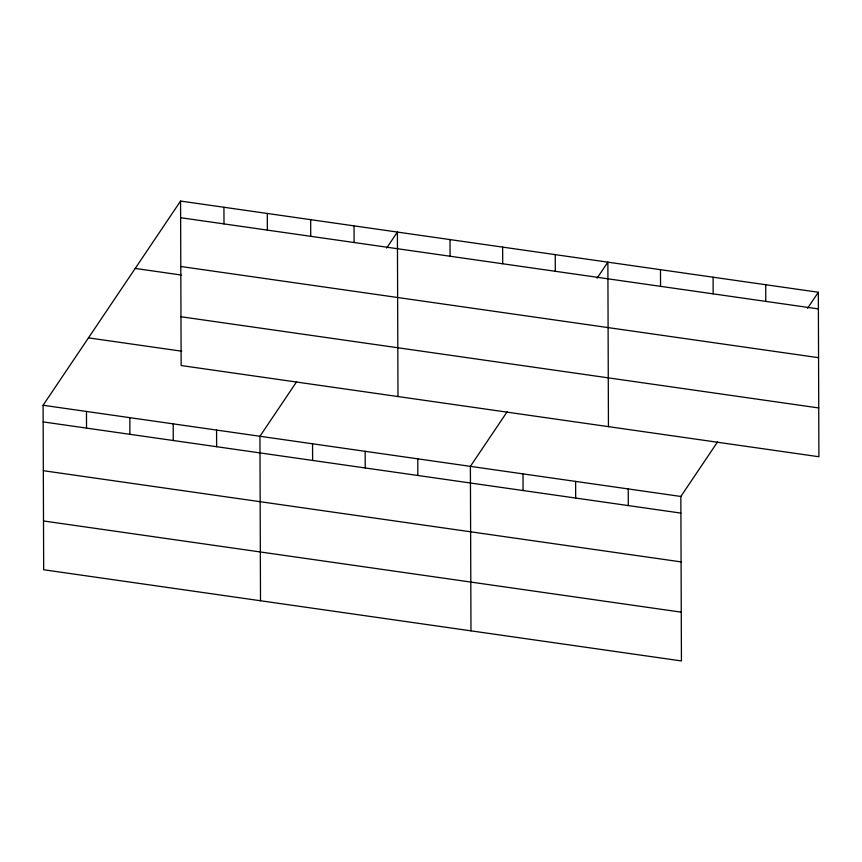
<?xml version="1.0" encoding="UTF-8"?>
<svg xmlns="http://www.w3.org/2000/svg" width="862" height="862" viewBox="0 0 862 862"><rect width="100%" height="100%" fill="white"/><g stroke="black" fill="none" stroke-linecap="round" stroke-linejoin="round"><path stroke-width="1.29" d="M717.583 441.904L680.851 496.458L681.433 660.938L43.671 569.75L43.1 405.259L180.567 201.061L818.329 292.25L818.9 456.741L181.149 365.542L180.567 201.061M296.657 381.715L259.936 436.269L260.507 600.749M386.607 248.105L397.404 232.061L397.985 396.552M507.125 411.81L470.393 466.364L470.975 630.844M597.064 278.2L607.872 262.156L608.443 426.647M807.522 308.305L818.329 292.25M180.632 217.709L818.383 308.908M180.794 266.498L818.555 357.687M135.205 268.438L181.203 275.021M180.977 316.753L818.728 407.952M88.463 337.872L181.774 351.211M43.1 405.259L680.851 496.458M43.154 421.906L680.915 513.105M43.326 470.695L681.088 561.895M43.499 520.96L681.26 612.16M765.715 284.729L765.768 301.388M713.1 277.208L713.154 293.856M660.486 269.687L660.54 286.335M628.236 488.937L628.301 505.585M575.622 481.405L575.687 498.064M555.247 254.635L555.311 271.282M523.008 473.884L523.072 490.532M502.632 247.114L502.697 263.761M450.018 239.593L450.083 256.24M417.779 458.843L417.844 475.49M365.165 451.311L365.229 467.969M354.045 225.866L354.099 242.513M312.55 443.79L312.615 460.437M310.676 219.659L310.729 236.307M267.306 213.464L267.36 230.111M223.937 207.257L224.001 223.904M216.567 430.063L216.631 446.721M173.197 423.867L173.262 440.514M129.839 417.661L129.893 434.308M86.469 411.465L86.523 428.112"/></g></svg>
